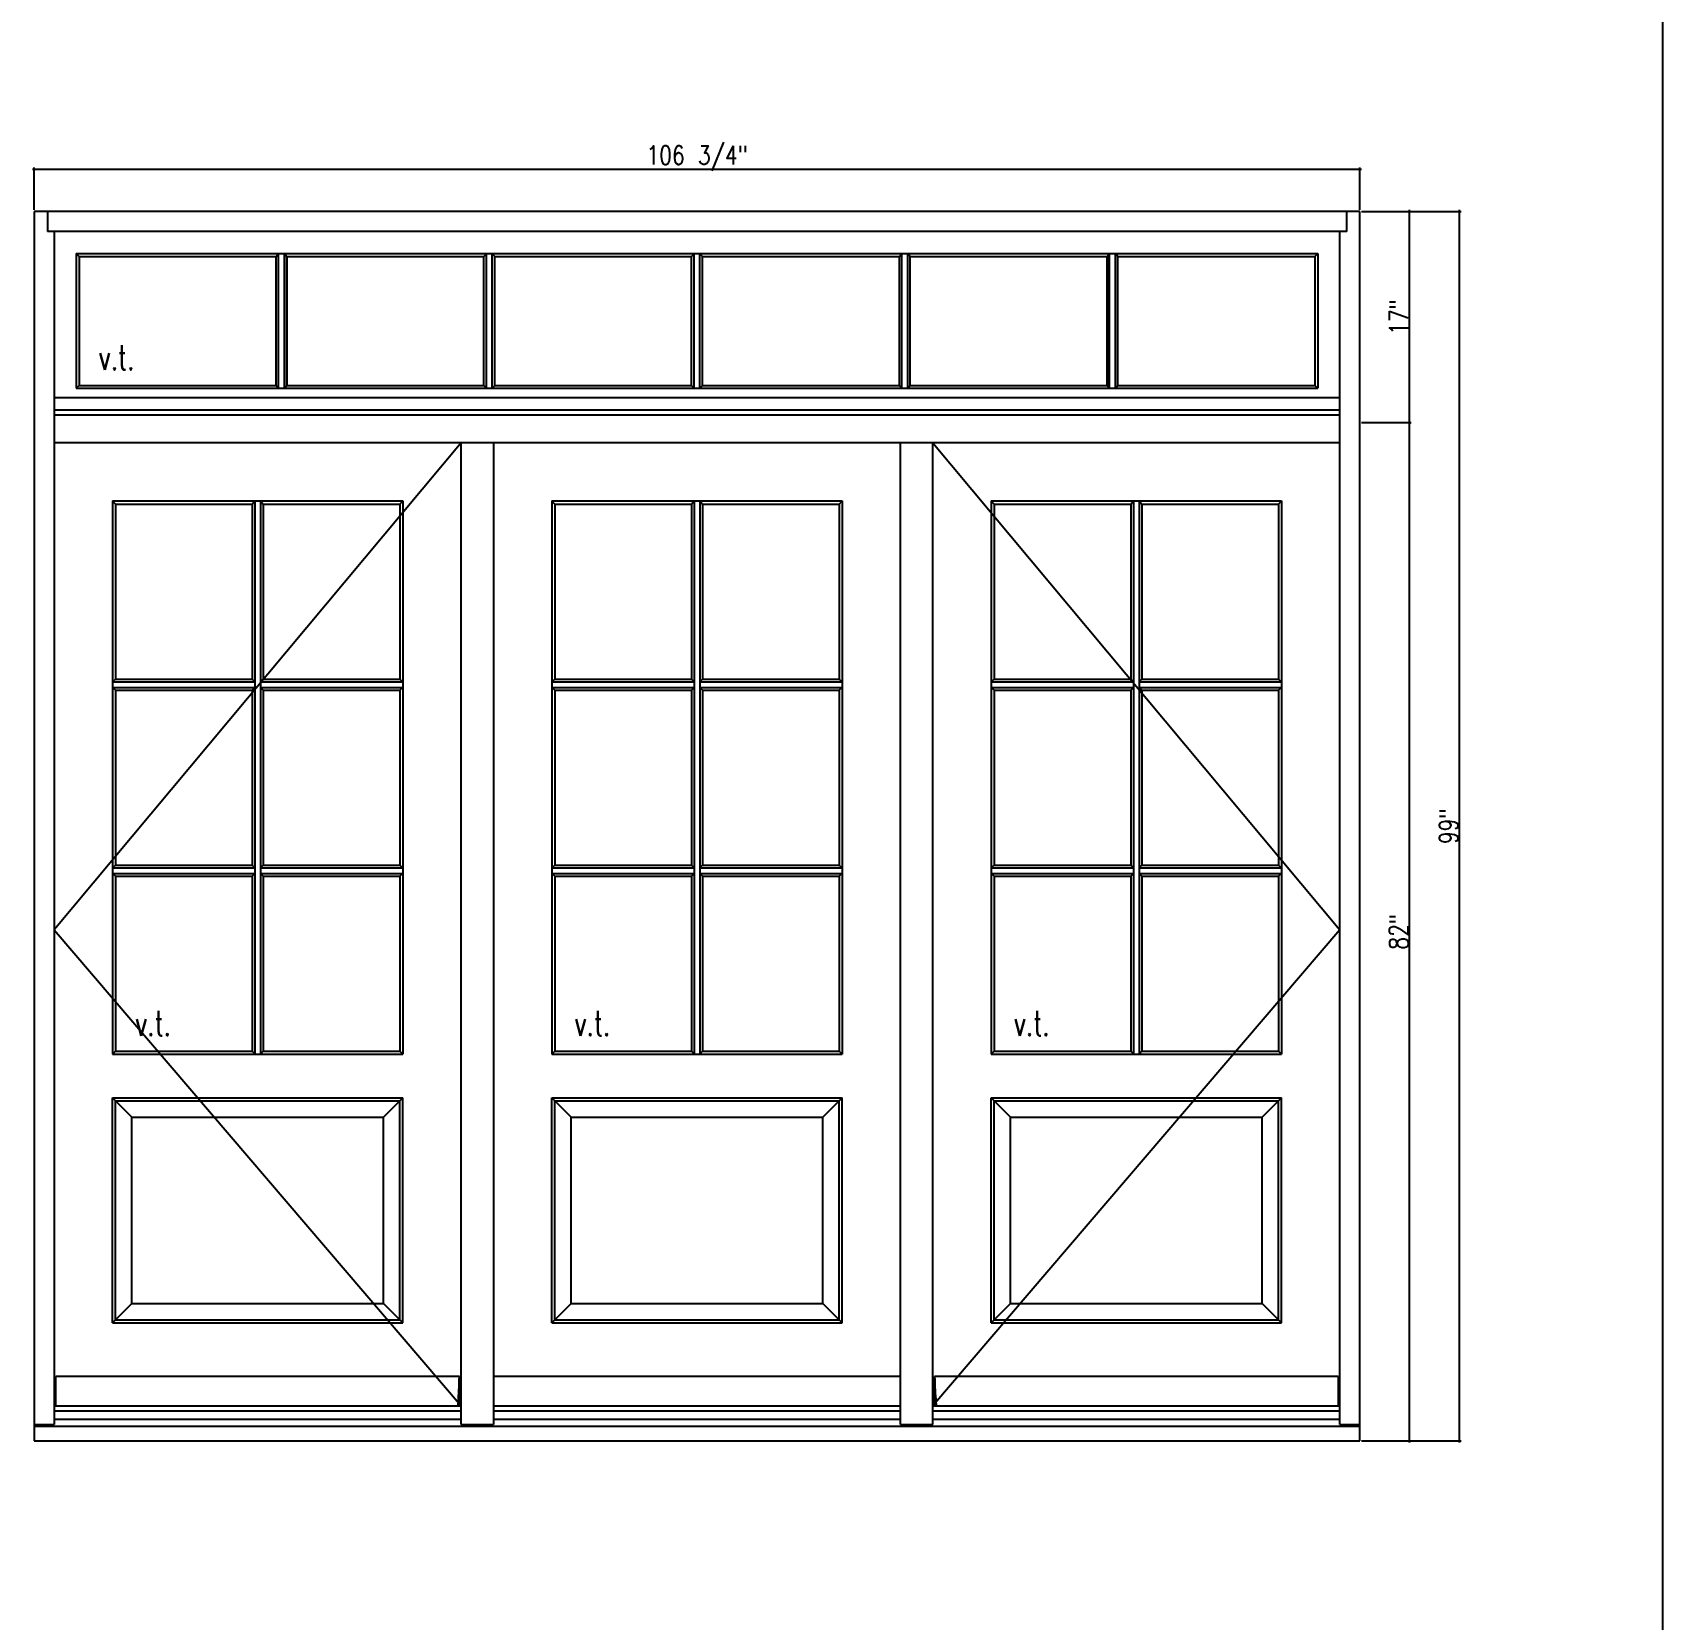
# Model space of a CAD drawing. Header units: inches. Extents: x 1985 to 11287, y 379 to 4336.
# Drawn here: x 9176.8 to 9308, y 3405.9 to 3533.7 of the extents above; entities that cross this region are included whole.
import ezdxf

# ---------------------------------------------------------------- set-up
doc = ezdxf.new("R2010")
doc.units = ezdxf.units.IN
doc.header["$MEASUREMENT"] = 0
doc.layers.get('0').update_dxf_attribs({"linetype": 'CONTINUOUS'})
doc.layers.get('Defpoints').update_dxf_attribs({"linetype": 'CONTINUOUS'})
for name, color, linetype in [('COTE1-1 99', 7, 'CONTINUOUS'), ('elevation 99', 7, 'CONTINUOUS'), ('opening side 99', 1, 'CONTINUOUS'), ('separation 99', 3, 'CONTINUOUS')]:
    doc.layers.add(name, color=color, linetype=linetype)
doc.styles.get("Standard").update_dxf_attribs({"font": 'txt.shx', "width": 0.8})
doc.dimstyles.new('Elevation', dxfattribs={"dimscale": 2, "dimtxt": 0.75, "dimasz": 0.0625, "dimexe": 0.0625, "dimexo": 0.0625, "dimgap": 0.0625, "dimtad": 1, "dimdec": 5, "dimzin": 0, "dimdsep": 46, "dimlunit": 5, "dimtxsty": 'Standard', "dimblk1": 'OBLIQUE', "dimblk2": 'OBLIQUE', "dimsah": 1, "dimcen": 2, "dimdle": 0.0625, "dimclrd": 1, "dimclre": 1, "dimadec": 1, "dimazin": 0, "dimtfac": 0.375, "dimtdec": 5, "dimtmove": 0, "dimatfit": 3, "dimldrblk": 'OBLIQUE', "dimfxl": 1, "dimfrac": 2, "dimtolj": 1, "dimtzin": 0, "dimarcsym": 0})

# ---------------------------------------------------------------- blocks, each defined once
blk = doc.blocks.new('_OBLIQUE')
at = {"color": 0, "linetype": 'ByBlock'}
blk.add_line((-0.5, -0.5), (0.5, 0.5), dxfattribs=at)
blk = doc.blocks.new('*D147')
at = {"layer": 'COTE1-1 99', "color": 1, "lineweight": -2, "transparency": 16777216}
for p, q in [((9176.77, 3522.7), (9283.77, 3522.7)), ((9176.89, 3519.42), (9176.89, 3522.83)), ((9283.64, 3519.42), (9283.64, 3522.83))]:
    blk.add_line(p, q, dxfattribs=at)
at = {"layer": 'Defpoints', "color": 0, "transparency": 16777216}
for p in [(9283.64, 3522.7), (9176.89, 3519.29), (9283.64, 3519.29)]:
    blk.add_point(p, dxfattribs=at)
at = {"layer": 'COTE1-1 99', "color": 1, "lineweight": -2, "transparency": 16777216, "xscale": 0.125, "yscale": 0.125, "zscale": 0.125, "rotation": 180}
blk.add_blockref('_OBLIQUE', (9176.89, 3522.7), dxfattribs=at)
at = {"layer": 'COTE1-1 99', "color": 1, "lineweight": -2, "transparency": 16777216, "xscale": 0.125, "yscale": 0.125, "zscale": 0.125}
blk.add_blockref('_OBLIQUE', (9283.64, 3522.7), dxfattribs=at)
at = {"layer": 'COTE1-1 99', "color": 0, "transparency": 16777216, "insert": (9230.27, 3523.58), "char_height": 1.5, "attachment_point": 5}
blk.add_mtext('\\A1;106 3/4"', dxfattribs=at)
blk = doc.blocks.new('*D148')
at = {"layer": 'COTE1-1 99', "color": 1, "lineweight": -2, "transparency": 16777216}
for p, q in [((9283.77, 3519.29), (9287.77, 3519.29)), ((9287.65, 3502.17), (9287.65, 3519.42)), ((9283.77, 3502.29), (9287.77, 3502.29))]:
    blk.add_line(p, q, dxfattribs=at)
at = {"layer": 'Defpoints', "color": 0, "transparency": 16777216}
for p in [(9283.64, 3519.29), (9287.65, 3519.29), (9283.64, 3502.29)]:
    blk.add_point(p, dxfattribs=at)
at = {"layer": 'COTE1-1 99', "color": 1, "lineweight": -2, "transparency": 16777216, "xscale": 0.125, "yscale": 0.125, "zscale": 0.125}
for p, rotation in [((9287.65, 3519.29), 90), ((9287.65, 3502.29), 270)]:
    blk.add_blockref('_OBLIQUE', p, dxfattribs=dict(at, rotation=rotation))
at = {"layer": 'COTE1-1 99', "color": 0, "transparency": 16777216, "insert": (9286.77, 3510.79), "char_height": 1.5, "attachment_point": 5, "rotation": 90}
blk.add_mtext('\\A1;17"', dxfattribs=at)
blk = doc.blocks.new('*D149')
at = {"layer": 'COTE1-1 99', "color": 1, "lineweight": -2, "transparency": 16777216}
for p, q in [((9283.77, 3502.29), (9287.77, 3502.29)), ((9287.65, 3420.17), (9287.65, 3502.42)), ((9283.77, 3420.29), (9287.77, 3420.29))]:
    blk.add_line(p, q, dxfattribs=at)
at = {"layer": 'Defpoints', "color": 0, "transparency": 16777216}
for p in [(9283.64, 3502.29), (9287.65, 3502.29), (9283.64, 3420.29)]:
    blk.add_point(p, dxfattribs=at)
at = {"layer": 'COTE1-1 99', "color": 1, "lineweight": -2, "transparency": 16777216, "xscale": 0.125, "yscale": 0.125, "zscale": 0.125}
for p, rotation in [((9287.65, 3502.29), 90), ((9287.65, 3420.29), 270)]:
    blk.add_blockref('_OBLIQUE', p, dxfattribs=dict(at, rotation=rotation))
at = {"layer": 'COTE1-1 99', "color": 0, "transparency": 16777216, "insert": (9286.77, 3461.29), "char_height": 1.5, "attachment_point": 5, "rotation": 90}
blk.add_mtext('\\A1;82"', dxfattribs=at)
blk = doc.blocks.new('*D150')
at = {"layer": 'COTE1-1 99', "color": 1, "lineweight": -2, "transparency": 16777216}
for p, q in [((9283.77, 3519.29), (9291.79, 3519.29)), ((9291.67, 3420.17), (9291.67, 3519.42)), ((9283.77, 3420.29), (9291.79, 3420.29))]:
    blk.add_line(p, q, dxfattribs=at)
at = {"layer": 'Defpoints', "color": 0, "transparency": 16777216}
for p in [(9283.64, 3519.29), (9291.67, 3519.29), (9283.64, 3420.29)]:
    blk.add_point(p, dxfattribs=at)
at = {"layer": 'COTE1-1 99', "color": 1, "lineweight": -2, "transparency": 16777216, "xscale": 0.125, "yscale": 0.125, "zscale": 0.125}
for p, rotation in [((9291.67, 3519.29), 90), ((9291.67, 3420.29), 270)]:
    blk.add_blockref('_OBLIQUE', p, dxfattribs=dict(at, rotation=rotation))
at = {"layer": 'COTE1-1 99', "color": 0, "transparency": 16777216, "insert": (9290.79, 3469.79), "char_height": 1.5, "attachment_point": 5, "rotation": 90}
blk.add_mtext('\\A1;99"', dxfattribs=at)

msp = doc.modelspace()

# ---------------------------------------------------------------- linework, layer by layer
at = {"layer": 'elevation 99'}
for p, q in [((9283.6425, 3519.293135), (9176.8925, 3519.293135)), ((9176.8925, 3519.293135), (9176.8925, 3420.293135)), ((9177.955, 3519.293135), (9177.955, 3517.668135)), ((9282.58, 3517.668135), (9282.58, 3519.293135)), ((9283.6425, 3420.293135), (9283.6425, 3519.293135)), ((9282.58, 3517.668135), (9177.955, 3517.668135)), ((9178.5175, 3517.668135), (9178.5175, 3502.918135)), ((9282.0175, 3502.918135), (9282.0175, 3517.668135)), ((9180.276195, 3515.909184), (9180.276195, 3505.052059)), ((9180.276195, 3515.909184), (9197.042258, 3515.909184)), ((9180.517267, 3515.668113), (9180.276195, 3515.909184)), ((9196.371458, 3515.668113), (9196.575658, 3515.909184)), ((9196.575658, 3505.052059), (9196.575658, 3515.909184)), ((9197.005387, 3515.909184), (9208.018913, 3515.909184)), ((9197.042258, 3505.052059), (9197.042258, 3515.909184)), ((9197.042258, 3515.909184), (9197.246458, 3515.668113)), ((9208.018913, 3515.909184), (9252.015887, 3515.909184)), ((9213.10075, 3515.668113), (9213.30495, 3515.909184)), ((9213.30495, 3505.052059), (9213.30495, 3515.909184)), ((9213.77155, 3515.909184), (9213.97575, 3515.668113)), ((9213.77155, 3505.052059), (9213.77155, 3515.909184)), ((9229.8299, 3515.668113), (9230.0341, 3515.909184)), ((9230.0341, 3505.052059), (9230.0341, 3515.909184)), ((9230.5007, 3505.052059), (9230.5007, 3515.909184)), ((9230.7049, 3515.668113), (9230.5007, 3515.909184)), ((9246.55905, 3515.668113), (9246.76325, 3515.909184)), ((9246.76325, 3505.052059), (9246.76325, 3515.909184)), ((9247.43405, 3515.668113), (9247.22985, 3515.909184)), ((9247.22985, 3505.052059), (9247.22985, 3515.909184)), ((9252.015887, 3515.909184), (9263.529413, 3515.909184)), ((9263.288341, 3515.668113), (9263.492541, 3515.909184)), ((9263.492541, 3505.052059), (9263.492541, 3515.909184)), ((9263.529413, 3515.909184), (9280.258604, 3515.909184)), ((9263.959141, 3505.052059), (9263.959141, 3515.909184)), ((9264.163341, 3515.668113), (9263.959141, 3515.909184)), ((9280.017533, 3515.668113), (9280.258604, 3515.909184)), ((9280.258604, 3515.909184), (9280.258604, 3505.052059)), ((9180.517267, 3515.668113), (9180.517267, 3505.29313)), ((9180.517267, 3515.668113), (9190.92365, 3515.668113)), ((9190.92365, 3515.668113), (9196.371458, 3515.668113)), ((9196.371458, 3505.29313), (9196.371458, 3515.668113)), ((9197.246458, 3505.29313), (9197.246458, 3515.668113)), ((9197.246458, 3515.668113), (9207.777841, 3515.668113)), ((9197.246458, 3515.668113), (9197.246458, 3505.29313)), ((9207.777841, 3515.668113), (9213.10075, 3515.668113)), ((9213.10075, 3505.29313), (9213.10075, 3515.668113)), ((9213.97575, 3515.668113), (9229.8299, 3515.668113)), ((9213.97575, 3505.29313), (9213.97575, 3515.668113)), ((9229.8299, 3505.29313), (9229.8299, 3515.668113)), ((9230.7049, 3505.29313), (9230.7049, 3515.668113)), ((9230.7049, 3515.668113), (9246.55905, 3515.668113)), ((9246.55905, 3505.29313), (9246.55905, 3515.668113)), ((9247.43405, 3515.668113), (9252.256958, 3515.668113)), ((9247.43405, 3505.29313), (9247.43405, 3515.668113)), ((9252.256958, 3515.668113), (9263.288341, 3515.668113)), ((9263.288341, 3505.29313), (9263.288341, 3515.668113)), ((9263.288341, 3515.668113), (9263.288341, 3505.29313)), ((9264.163341, 3505.29313), (9264.163341, 3515.668113)), ((9264.163341, 3515.668113), (9268.65285, 3515.668113)), ((9268.65285, 3515.668113), (9280.017533, 3515.668113)), ((9280.017533, 3515.668113), (9280.017533, 3505.29313)), ((9180.517267, 3505.29313), (9180.276195, 3505.052059)), ((9180.517267, 3505.29313), (9190.92365, 3505.29313)), ((9190.92365, 3505.29313), (9196.371458, 3505.29313)), ((9196.371458, 3505.29313), (9196.575658, 3505.052059)), ((9197.042258, 3505.052059), (9197.246458, 3505.29313)), ((9197.246458, 3505.29313), (9207.777841, 3505.29313)), ((9207.777841, 3505.29313), (9213.10075, 3505.29313)), ((9213.10075, 3505.29313), (9213.30495, 3505.052059)), ((9213.77155, 3505.052059), (9213.97575, 3505.29313)), ((9213.97575, 3505.29313), (9229.8299, 3505.29313)), ((9229.8299, 3505.29313), (9230.0341, 3505.052059)), ((9230.5007, 3505.052059), (9230.7049, 3505.29313)), ((9230.7049, 3505.29313), (9246.55905, 3505.29313)), ((9246.55905, 3505.29313), (9246.76325, 3505.052059)), ((9247.22985, 3505.052059), (9247.43405, 3505.29313)), ((9247.43405, 3505.29313), (9252.256958, 3505.29313)), ((9252.256958, 3505.29313), (9263.288341, 3505.29313)), ((9263.288341, 3505.29313), (9263.492541, 3505.052059)), ((9263.959141, 3505.052059), (9264.163341, 3505.29313)), ((9264.163341, 3505.29313), (9268.65285, 3505.29313)), ((9268.65285, 3505.29313), (9280.017533, 3505.29313)), ((9280.017533, 3505.29313), (9280.258604, 3505.052059)), ((9282.0175, 3504.293135), (9178.5175, 3504.293135)), ((9180.276195, 3505.052059), (9197.042258, 3505.052059)), ((9263.2675, 3504.293135), (9194.5175, 3504.293135)), ((9197.005387, 3505.052059), (9208.018913, 3505.052059)), ((9208.018913, 3505.052059), (9252.015887, 3505.052059)), ((9249.2675, 3504.293135), (9211.2675, 3504.293135)), ((9252.015887, 3505.052059), (9263.529413, 3505.052059)), ((9263.529413, 3505.052059), (9280.258604, 3505.052059)), ((9176.8925, 3503.293135), (9176.8925, 3420.293135)), ((9178.5175, 3503.293135), (9178.5175, 3502.918135)), ((9282.0175, 3503.293135), (9178.5175, 3503.293135)), ((9178.5175, 3502.918135), (9178.5175, 3500.668135)), ((9178.5175, 3502.918135), (9282.0175, 3502.918135)), ((9263.2675, 3503.293135), (9194.5175, 3503.293135)), ((9249.2675, 3503.293135), (9211.2675, 3503.293135)), ((9249.2675, 3503.293135), (9211.2675, 3503.293135)), ((9249.2675, 3503.293135), (9211.2675, 3503.293135)), ((9282.0175, 3502.918135), (9282.0175, 3503.293135)), ((9282.0175, 3500.668135), (9282.0175, 3502.918135)), ((9283.6425, 3420.293135), (9283.6425, 3502.293135)), ((9178.5175, 3500.668135), (9178.5175, 3421.62126)), ((9178.5175, 3500.668135), (9178.5175, 3421.62126)), ((9211.2675, 3500.668135), (9178.5175, 3500.668135)), ((9211.2675, 3500.668135), (9178.5175, 3500.668135)), ((9211.2675, 3500.668135), (9178.5175, 3500.668135)), ((9213.8925, 3500.668135), (9211.2675, 3500.668135)), ((9211.2675, 3421.62126), (9211.2675, 3500.668135)), ((9246.6425, 3500.668135), (9213.8925, 3500.668135)), ((9213.8925, 3500.668135), (9213.8925, 3421.62126)), ((9246.6425, 3500.668135), (9213.8925, 3500.668135)), ((9246.6425, 3500.668135), (9213.8925, 3500.668135)), ((9249.2675, 3500.668135), (9246.6425, 3500.668135)), ((9246.6425, 3421.62126), (9246.6425, 3500.668135)), ((9282.0175, 3500.668135), (9249.2675, 3500.668135)), ((9249.2675, 3421.62126), (9249.2675, 3500.668135)), ((9282.0175, 3500.668135), (9249.2675, 3500.668135)), ((9282.0175, 3500.668135), (9249.2675, 3500.668135)), ((9282.0175, 3421.62126), (9282.0175, 3500.668135)), ((9282.0175, 3421.62126), (9282.0175, 3500.668135)), ((9183.213913, 3495.998458), (9183.213913, 3451.431464)), ((9183.213913, 3495.998458), (9206.571086, 3495.998458)), ((9183.454985, 3495.730586), (9183.213913, 3495.998458)), ((9183.454985, 3495.730586), (9183.454985, 3481.627086)), ((9183.454985, 3495.730586), (9194.455, 3495.730586)), ((9194.455, 3495.730586), (9194.6592, 3495.998458)), ((9194.455, 3495.730586), (9194.455, 3481.627086)), ((9194.6592, 3495.998458), (9194.6592, 3451.431464)), ((9195.1258, 3495.998458), (9195.1258, 3451.431464)), ((9195.1258, 3495.998458), (9195.33, 3495.730586)), ((9195.33, 3495.730586), (9195.33, 3481.627086)), ((9195.33, 3495.730586), (9206.330015, 3495.730586)), ((9206.330015, 3495.730586), (9206.571086, 3495.998458)), ((9206.330015, 3495.730586), (9206.330015, 3481.627086)), ((9206.571086, 3495.998458), (9206.571086, 3451.431464)), ((9218.588913, 3495.998458), (9218.588913, 3451.431464)), ((9218.588913, 3495.998458), (9241.946086, 3495.998458)), ((9218.829985, 3495.730586), (9218.588913, 3495.998458)), ((9218.829985, 3495.730586), (9218.829985, 3481.627086)), ((9218.829985, 3495.730586), (9229.83, 3495.730586)), ((9229.83, 3495.730586), (9230.0342, 3495.998458)), ((9229.83, 3495.730586), (9229.83, 3481.627086)), ((9230.0342, 3495.998458), (9230.0342, 3451.431464)), ((9230.5008, 3495.998458), (9230.5008, 3451.431464)), ((9230.5008, 3495.998458), (9230.705, 3495.730586)), ((9230.705, 3495.730586), (9230.705, 3481.627086)), ((9230.705, 3495.730586), (9241.705015, 3495.730586)), ((9241.705015, 3495.730586), (9241.946086, 3495.998458)), ((9241.705015, 3495.730586), (9241.705015, 3481.627086)), ((9241.946086, 3495.998458), (9241.946086, 3451.431464)), ((9253.963913, 3495.998458), (9253.963913, 3451.431464)), ((9253.963913, 3495.998458), (9277.321086, 3495.998458)), ((9254.204985, 3495.730586), (9253.963913, 3495.998458)), ((9254.204985, 3495.730586), (9254.204985, 3481.627086)), ((9254.204985, 3495.730586), (9265.205, 3495.730586)), ((9265.205, 3495.730586), (9265.4092, 3495.998458)), ((9265.205, 3495.730586), (9265.205, 3481.627086)), ((9265.4092, 3495.998458), (9265.4092, 3451.431464)), ((9265.8758, 3495.998458), (9265.8758, 3451.431464)), ((9265.8758, 3495.998458), (9266.08, 3495.730586)), ((9266.08, 3495.730586), (9266.08, 3481.627086)), ((9266.08, 3495.730586), (9277.080015, 3495.730586)), ((9277.080015, 3495.730586), (9277.321086, 3495.998458)), ((9277.080015, 3495.730586), (9277.080015, 3481.627086)), ((9277.321086, 3495.998458), (9277.321086, 3451.431464)), ((9183.454985, 3481.627086), (9183.213913, 3481.422886)), ((9183.454985, 3481.627086), (9194.455, 3481.627086)), ((9194.455, 3481.627086), (9194.6592, 3481.422886)), ((9195.33, 3481.627086), (9195.1258, 3481.422886)), ((9195.33, 3481.627086), (9206.330015, 3481.627086)), ((9206.330015, 3481.627086), (9206.571086, 3481.422886)), ((9218.829985, 3481.627086), (9218.588913, 3481.422886)), ((9218.829985, 3481.627086), (9229.83, 3481.627086)), ((9229.83, 3481.627086), (9230.0342, 3481.422886)), ((9230.705, 3481.627086), (9230.5008, 3481.422886)), ((9230.705, 3481.627086), (9241.705015, 3481.627086)), ((9241.705015, 3481.627086), (9241.946086, 3481.422886)), ((9254.204985, 3481.627086), (9253.963913, 3481.422886)), ((9254.204985, 3481.627086), (9265.205, 3481.627086)), ((9265.205, 3481.627086), (9265.4092, 3481.422886)), ((9266.08, 3481.627086), (9265.8758, 3481.422886)), ((9266.08, 3481.627086), (9277.080015, 3481.627086)), ((9277.080015, 3481.627086), (9277.321086, 3481.422886)), ((9183.213913, 3481.422886), (9194.6592, 3481.422886)), ((9183.213913, 3480.956286), (9194.6592, 3480.956286)), ((9183.454985, 3480.752086), (9183.213913, 3480.956286)), ((9183.454985, 3480.752086), (9194.455, 3480.752086)), ((9183.454985, 3480.752086), (9183.454985, 3466.648586)), ((9194.455, 3480.752086), (9194.6592, 3480.956286)), ((9194.455, 3480.752086), (9194.455, 3466.648586)), ((9195.1258, 3481.422886), (9206.571086, 3481.422886)), ((9195.33, 3480.752086), (9195.1258, 3480.956286)), ((9195.1258, 3480.956286), (9206.571086, 3480.956286)), ((9195.33, 3480.752086), (9206.330015, 3480.752086)), ((9195.33, 3480.752086), (9195.33, 3466.648586)), ((9206.330015, 3480.752086), (9206.571086, 3480.956286)), ((9206.330015, 3480.752086), (9206.330015, 3466.648586)), ((9218.588913, 3481.422886), (9230.0342, 3481.422886)), ((9218.588913, 3480.956286), (9230.0342, 3480.956286)), ((9218.829985, 3480.752086), (9218.588913, 3480.956286)), ((9218.829985, 3480.752086), (9229.83, 3480.752086)), ((9218.829985, 3480.752086), (9218.829985, 3466.648586)), ((9229.83, 3480.752086), (9230.0342, 3480.956286)), ((9229.83, 3480.752086), (9229.83, 3466.648586)), ((9230.5008, 3481.422886), (9241.946086, 3481.422886)), ((9230.705, 3480.752086), (9230.5008, 3480.956286)), ((9230.5008, 3480.956286), (9241.946086, 3480.956286)), ((9230.705, 3480.752086), (9241.705015, 3480.752086)), ((9230.705, 3480.752086), (9230.705, 3466.648586)), ((9241.705015, 3480.752086), (9241.946086, 3480.956286)), ((9241.705015, 3480.752086), (9241.705015, 3466.648586)), ((9253.963913, 3481.422886), (9265.4092, 3481.422886)), ((9253.963913, 3480.956286), (9265.4092, 3480.956286)), ((9254.204985, 3480.752086), (9253.963913, 3480.956286)), ((9254.204985, 3480.752086), (9265.205, 3480.752086)), ((9254.204985, 3480.752086), (9254.204985, 3466.648586)), ((9265.205, 3480.752086), (9265.4092, 3480.956286)), ((9265.205, 3480.752086), (9265.205, 3466.648586)), ((9265.8758, 3481.422886), (9277.321086, 3481.422886)), ((9266.08, 3480.752086), (9265.8758, 3480.956286)), ((9265.8758, 3480.956286), (9277.321086, 3480.956286)), ((9266.08, 3480.752086), (9277.080015, 3480.752086)), ((9266.08, 3480.752086), (9266.08, 3466.648586)), ((9277.080015, 3480.752086), (9277.321086, 3480.956286)), ((9277.080015, 3480.752086), (9277.080015, 3466.648586)), ((9183.454985, 3466.648586), (9183.213913, 3466.444386)), ((9183.213913, 3466.444386), (9194.6592, 3466.444386)), ((9183.213913, 3465.982235), (9194.6592, 3465.982235)), ((9183.454985, 3466.648586), (9194.455, 3466.648586)), ((9195.1258, 3466.444386), (9206.571086, 3466.444386)), ((9195.1258, 3465.982235), (9206.571086, 3465.982235)), ((9195.33, 3466.648586), (9206.330015, 3466.648586)), ((9206.330015, 3466.648586), (9206.571086, 3466.444386)), ((9206.330015, 3465.778035), (9206.571086, 3465.982235)), ((9218.829985, 3466.648586), (9218.588913, 3466.444386)), ((9218.588913, 3466.444386), (9230.0342, 3466.444386)), ((9218.588913, 3465.982235), (9230.0342, 3465.982235)), ((9218.829985, 3466.648586), (9229.83, 3466.648586)), ((9230.5008, 3466.444386), (9241.946086, 3466.444386)), ((9230.5008, 3465.982235), (9241.946086, 3465.982235)), ((9230.705, 3466.648586), (9241.705015, 3466.648586)), ((9241.705015, 3466.648586), (9241.946086, 3466.444386)), ((9241.705015, 3465.778035), (9241.946086, 3465.982235)), ((9254.204985, 3466.648586), (9253.963913, 3466.444386)), ((9253.963913, 3466.444386), (9265.4092, 3466.444386)), ((9253.963913, 3465.982235), (9265.4092, 3465.982235)), ((9254.204985, 3466.648586), (9265.205, 3466.648586)), ((9265.8758, 3466.444386), (9277.321086, 3466.444386)), ((9265.8758, 3465.982235), (9277.321086, 3465.982235)), ((9266.08, 3466.648586), (9277.080015, 3466.648586)), ((9277.080015, 3466.648586), (9277.321086, 3466.444386)), ((9277.080015, 3465.778035), (9277.321086, 3465.982235)), ((9183.454985, 3465.778035), (9194.455, 3465.778035)), ((9183.454985, 3465.778035), (9183.454985, 3451.672535)), ((9194.455, 3465.778035), (9194.455, 3451.672535)), ((9195.33, 3465.778035), (9195.33, 3451.672535)), ((9195.33, 3465.778035), (9206.330015, 3465.778035)), ((9206.330015, 3465.778035), (9206.330015, 3451.672535)), ((9218.829985, 3465.778035), (9229.83, 3465.778035)), ((9218.829985, 3465.778035), (9218.829985, 3451.672535)), ((9229.83, 3465.778035), (9229.83, 3451.672535)), ((9230.705, 3465.778035), (9230.705, 3451.672535)), ((9230.705, 3465.778035), (9241.705015, 3465.778035)), ((9241.705015, 3465.778035), (9241.705015, 3451.672535)), ((9254.204985, 3465.778035), (9265.205, 3465.778035)), ((9254.204985, 3465.778035), (9254.204985, 3451.672535)), ((9265.205, 3465.778035), (9265.205, 3451.672535)), ((9266.08, 3465.778035), (9266.08, 3451.672535)), ((9266.08, 3465.778035), (9277.080015, 3465.778035)), ((9277.080015, 3465.778035), (9277.080015, 3451.672535)), ((9183.213913, 3451.431464), (9183.454985, 3451.672535)), ((9183.213913, 3451.431464), (9206.571086, 3451.431464)), ((9183.454985, 3451.672535), (9194.455, 3451.672535)), ((9194.455, 3451.672535), (9194.6592, 3451.431464)), ((9195.33, 3451.672535), (9195.1258, 3451.431464)), ((9195.33, 3451.672535), (9206.330015, 3451.672535)), ((9206.571086, 3451.431464), (9206.330015, 3451.672535)), ((9218.588913, 3451.431464), (9218.829985, 3451.672535)), ((9218.588913, 3451.431464), (9241.946086, 3451.431464)), ((9218.829985, 3451.672535), (9229.83, 3451.672535)), ((9229.83, 3451.672535), (9230.0342, 3451.431464)), ((9230.705, 3451.672535), (9230.5008, 3451.431464)), ((9230.705, 3451.672535), (9241.705015, 3451.672535)), ((9241.946086, 3451.431464), (9241.705015, 3451.672535)), ((9253.963913, 3451.431464), (9254.204985, 3451.672535)), ((9253.963913, 3451.431464), (9277.321086, 3451.431464)), ((9254.204985, 3451.672535), (9265.205, 3451.672535)), ((9265.205, 3451.672535), (9265.4092, 3451.431464)), ((9266.08, 3451.672535), (9265.8758, 3451.431464)), ((9266.08, 3451.672535), (9277.080015, 3451.672535)), ((9277.321086, 3451.431464), (9277.080015, 3451.672535)), ((9184.767426, 3446.359985), (9183.213854, 3447.913606)), ((9183.213854, 3429.802024), (9183.213854, 3447.913606)), ((9183.213854, 3447.913606), (9206.57113, 3447.913606)), ((9183.454926, 3430.043096), (9183.454926, 3447.672485)), ((9183.454926, 3447.672485), (9206.330059, 3447.672485)), ((9206.57113, 3447.913606), (9205.017559, 3446.359985)), ((9206.330059, 3430.043096), (9206.330059, 3447.672485)), ((9206.57113, 3429.802024), (9206.57113, 3447.913606)), ((9218.588854, 3447.913606), (9241.94613, 3447.913606)), ((9218.588854, 3429.802024), (9218.588854, 3447.913606)), ((9220.142426, 3446.359985), (9218.588854, 3447.913606)), ((9218.829926, 3447.672485), (9241.705059, 3447.672485)), ((9218.829926, 3430.043096), (9218.829926, 3447.672485)), ((9241.94613, 3447.913606), (9240.392559, 3446.359985)), ((9241.705059, 3430.043096), (9241.705059, 3447.672485)), ((9241.94613, 3429.802024), (9241.94613, 3447.913606)), ((9255.517426, 3446.359985), (9253.963854, 3447.913606)), ((9253.963854, 3429.802024), (9253.963854, 3447.913606)), ((9253.963854, 3447.913606), (9277.32113, 3447.913606)), ((9254.204926, 3430.043096), (9254.204926, 3447.672485)), ((9254.204926, 3447.672485), (9277.080059, 3447.672485)), ((9277.32113, 3447.913606), (9275.767559, 3446.359985)), ((9277.080059, 3430.043096), (9277.080059, 3447.672485)), ((9277.32113, 3429.802024), (9277.32113, 3447.913606)), ((9184.767426, 3431.355596), (9184.767426, 3446.359985)), ((9184.767426, 3446.359985), (9205.017559, 3446.359985)), ((9205.017559, 3431.355596), (9205.017559, 3446.359985)), ((9220.142426, 3446.359985), (9240.392559, 3446.359985)), ((9220.142426, 3431.355596), (9220.142426, 3446.359985)), ((9240.392559, 3431.355596), (9240.392559, 3446.359985)), ((9255.517426, 3431.355596), (9255.517426, 3446.359985)), ((9255.517426, 3446.359985), (9275.767559, 3446.359985)), ((9275.767559, 3431.355596), (9275.767559, 3446.359985)), ((9183.213854, 3429.802024), (9184.767426, 3431.355596)), ((9184.767426, 3431.355596), (9205.017559, 3431.355596)), ((9206.57113, 3429.802024), (9205.017559, 3431.355596)), ((9218.588854, 3429.802024), (9220.142426, 3431.355596)), ((9220.142426, 3431.355596), (9240.392559, 3431.355596)), ((9241.94613, 3429.802024), (9240.392559, 3431.355596)), ((9253.963854, 3429.802024), (9255.517426, 3431.355596)), ((9255.517426, 3431.355596), (9275.767559, 3431.355596)), ((9277.32113, 3429.802024), (9275.767559, 3431.355596)), ((9183.213854, 3429.802024), (9206.57113, 3429.802024)), ((9183.454926, 3430.043096), (9206.330059, 3430.043096)), ((9218.588854, 3429.802024), (9241.94613, 3429.802024)), ((9218.829926, 3430.043096), (9241.705059, 3430.043096)), ((9253.963854, 3429.802024), (9277.32113, 3429.802024)), ((9254.204926, 3430.043096), (9277.080059, 3430.043096)), ((9211.1425, 3425.48063), (9178.6425, 3425.48063)), ((9178.6425, 3423.10563), (9178.6425, 3425.48063)), ((9211.1425, 3425.48063), (9178.6425, 3425.48063)), ((9178.6425, 3423.10563), (9178.6425, 3425.48063)), ((9211.1425, 3423.10563), (9211.1425, 3425.48063)), ((9211.1425, 3423.10563), (9211.1425, 3425.48063)), ((9246.6425, 3425.48063), (9213.8925, 3425.48063)), ((9246.5175, 3425.48063), (9214.0175, 3425.48063)), ((9249.3925, 3423.10563), (9249.3925, 3425.48063)), ((9249.3925, 3423.10563), (9249.3925, 3425.48063)), ((9281.8925, 3425.48063), (9249.3925, 3425.48063)), ((9249.3925, 3423.10563), (9249.3925, 3425.48063)), ((9249.3925, 3423.10563), (9249.3925, 3425.48063)), ((9281.8925, 3425.48063), (9249.3925, 3425.48063)), ((9178.5175, 3423.10563), (9211.2675, 3423.10563)), ((9178.5175, 3423.10563), (9211.2675, 3423.10563)), ((9178.5175, 3422.714011), (9211.2675, 3422.714011)), ((9178.5175, 3422.714011), (9211.2675, 3422.714011)), ((9211.0175, 3423.29313), (9211.0175, 3423.10563)), ((9211.0175, 3423.29313), (9211.0175, 3423.10563)), ((9211.055743, 3423.10563), (9211.065168, 3423.23063)), ((9211.055743, 3423.10563), (9211.065168, 3423.23063)), ((9211.065168, 3423.23063), (9211.075796, 3423.10563)), ((9211.065168, 3423.23063), (9211.075796, 3423.10563)), ((9213.8925, 3423.10563), (9246.6425, 3423.10563)), ((9213.8925, 3423.10563), (9246.6425, 3423.10563)), ((9213.8925, 3422.714011), (9246.6425, 3422.714011)), ((9213.8925, 3422.714011), (9246.6425, 3422.714011)), ((9249.2675, 3423.10563), (9282.0175, 3423.10563)), ((9249.2675, 3423.10563), (9282.0175, 3423.10563)), ((9249.2675, 3422.714011), (9282.0175, 3422.714011)), ((9249.2675, 3422.714011), (9282.0175, 3422.714011)), ((9249.469831, 3423.23063), (9249.459204, 3423.10563)), ((9249.469831, 3423.23063), (9249.459204, 3423.10563)), ((9249.479257, 3423.10563), (9249.469831, 3423.23063)), ((9249.479257, 3423.10563), (9249.469831, 3423.23063)), ((9249.5175, 3423.29313), (9249.5175, 3423.10563)), ((9249.5175, 3423.29313), (9249.5175, 3423.10563)), ((9176.8925, 3421.62126), (9178.5175, 3421.62126)), ((9176.8925, 3421.62126), (9178.5175, 3421.62126)), ((9176.8925, 3421.480635), (9213.8925, 3421.480635)), ((9176.8925, 3421.480635), (9213.8925, 3421.480635)), ((9178.5175, 3422.04313), (9211.2675, 3422.04313)), ((9211.2675, 3421.62126), (9213.8925, 3421.62126)), ((9211.2675, 3421.62126), (9213.8925, 3421.62126)), ((9211.2675, 3421.62126), (9213.8925, 3421.62126)), ((9211.2675, 3421.62126), (9213.8925, 3421.62126)), ((9211.2675, 3421.480635), (9249.2675, 3421.480635)), ((9211.2675, 3421.480635), (9249.2675, 3421.480635)), ((9213.8925, 3422.04313), (9246.6425, 3422.04313)), ((9246.6425, 3421.62126), (9249.2675, 3421.62126)), ((9246.6425, 3421.62126), (9249.2675, 3421.62126)), ((9246.6425, 3421.62126), (9249.2675, 3421.62126)), ((9246.6425, 3421.62126), (9249.2675, 3421.62126)), ((9246.6425, 3421.480635), (9283.6425, 3421.480635)), ((9246.6425, 3421.480635), (9283.6425, 3421.480635)), ((9249.2675, 3422.04313), (9282.0175, 3422.04313)), ((9282.0175, 3421.62126), (9283.6425, 3421.62126)), ((9282.0175, 3421.62126), (9283.6425, 3421.62126)), ((9176.8925, 3420.293135), (9204.7675, 3420.293135)), ((9176.8925, 3420.293135), (9211.2675, 3420.293135)), ((9176.8925, 3420.293135), (9213.8925, 3420.293135)), ((9176.8925, 3420.293135), (9204.7675, 3420.293135)), ((9176.8925, 3420.293135), (9211.2675, 3420.293135)), ((9176.8925, 3420.293135), (9213.8925, 3420.293135)), ((9211.2675, 3420.293135), (9249.2675, 3420.293135)), ((9211.2675, 3420.293135), (9246.6425, 3420.293135)), ((9211.2675, 3420.293135), (9240.1425, 3420.293135)), ((9211.2675, 3420.293135), (9249.2675, 3420.293135)), ((9211.2675, 3420.293135), (9246.6425, 3420.293135)), ((9211.2675, 3420.293135), (9240.1425, 3420.293135)), ((9246.6425, 3420.293135), (9283.6425, 3420.293135)), ((9246.6425, 3420.293135), (9282.0175, 3420.293135)), ((9246.6425, 3420.293135), (9275.5175, 3420.293135)), ((9246.6425, 3420.293135), (9283.6425, 3420.293135)), ((9246.6425, 3420.293135), (9282.0175, 3420.293135)), ((9246.6425, 3420.293135), (9275.5175, 3420.293135))]:
    msp.add_line(p, q, dxfattribs=at)
at = {"layer": 'elevation 99', "color": 7}
for p, q in [((9183.454985, 3465.778035), (9183.213913, 3465.982235)), ((9194.455, 3466.648586), (9194.6592, 3466.444386)), ((9194.455, 3465.778035), (9194.6592, 3465.982235)), ((9195.33, 3466.648586), (9195.1258, 3466.444386)), ((9195.33, 3465.778035), (9195.1258, 3465.982235)), ((9218.829985, 3465.778035), (9218.588913, 3465.982235)), ((9229.83, 3466.648586), (9230.0342, 3466.444386)), ((9229.83, 3465.778035), (9230.0342, 3465.982235)), ((9230.705, 3466.648586), (9230.5008, 3466.444386)), ((9230.705, 3465.778035), (9230.5008, 3465.982235)), ((9254.204985, 3465.778035), (9253.963913, 3465.982235)), ((9265.205, 3466.648586), (9265.4092, 3466.444386)), ((9265.205, 3465.778035), (9265.4092, 3465.982235)), ((9266.08, 3466.648586), (9265.8758, 3466.444386)), ((9266.08, 3465.778035), (9265.8758, 3465.982235)), ((9281.8925, 3425.48063), (9281.8925, 3423.10563)), ((9281.8925, 3425.48063), (9281.8925, 3423.10563))]:
    msp.add_line(p, q, dxfattribs=at)
at = {"layer": 'elevation 99'}
for centre, radius, start, end in [((9192.977037, 3425.215871), 18.140881, 354.32963932, 0.35560171), ((9192.977037, 3425.215871), 18.140881, 354.32963932, 0.35560171), ((9211.529047, 3425.339174), 0.411617, 159.90001428, 181.49147604), ((9211.529047, 3425.339174), 0.411617, 159.90001428, 181.49147604), ((9249.005953, 3425.339174), 0.411617, 358.50852396, 20.09998572), ((9249.005953, 3425.339174), 0.411617, 358.50852396, 20.09998572), ((9267.557962, 3425.215871), 18.140881, 179.64439829, 185.67036068), ((9267.557962, 3425.215871), 18.140881, 179.64439829, 185.67036068), ((9213.675032, 3423.121218), 2.663087, 173.48326078, 176.29878354), ((9213.675032, 3423.121218), 2.663087, 173.48326078, 176.29878354), ((9246.859967, 3423.121218), 2.663087, 3.70121646, 6.51673922), ((9246.859967, 3423.121218), 2.663087, 3.70121646, 6.51673922)]:
    msp.add_arc(centre, radius, start, end, dxfattribs=at)
at = {"layer": 'opening side 99', "color": 1}
for p, q in [((9211.2675, 3500.668135), (9178.5175, 3461.457198)), ((9249.2675, 3500.668135), (9282.0175, 3461.457198)), ((9178.5175, 3461.457198), (9211.2675, 3423.10563)), ((9282.0175, 3461.457198), (9249.2675, 3423.10563))]:
    msp.add_line(p, q, dxfattribs=at)
at = {"layer": 'separation 99'}
msp.add_line((9308.000556, 3764.575732), (9308.000556, 3276.128059), dxfattribs=at)

# ---------------------------------------------------------------- texts
at = {"layer": 'elevation 99', "width": 0.7}
for p in [(9182.097201, 3506.538394), (9185.034919, 3452.917798), (9220.409919, 3452.917798), (9255.78486, 3452.917798)]:
    msp.add_text('v.t.', height=2, dxfattribs=at).set_placement(p)

# ---------------------------------------------------------------- dimensions: what is measured, and where the dimension line sits
at = {"layer": 'COTE1-1 99'}
dim = msp.add_linear_dim(base=(9283.6425, 3522.700812), p1=(9176.8925, 3519.293135), p2=(9283.6425, 3519.293135), dimstyle='Elevation', override={"dimtxt": 0.75, "dimdec": 5, "dimlunit": 5, "dimpost": '"'}, dxfattribs=at)
dim.commit()
dim.dimension.update_dxf_attribs({"geometry": '*D147', "text_midpoint": (9230.2675, 3523.575812)})
for base, p1, p2, override, picture, middle in [((9287.646053, 3519.293135), (9283.6425, 3502.293135), (9283.6425, 3519.293135), {"dimtxt": 0.75, "dimdec": 5, "dimlunit": 5, "dimpost": '"'}, '*D148', (9286.771053, 3510.793135)), ((9291.666659, 3519.293135), (9283.6425, 3420.293135), (9283.6425, 3519.293135), {"dimpost": '"'}, '*D150', (9290.791659, 3469.793135)), ((9287.646053, 3502.293135), (9283.6425, 3420.293135), (9283.6425, 3502.293135), {"dimtxt": 0.75, "dimdec": 5, "dimlunit": 5, "dimpost": '"'}, '*D149', (9286.771053, 3461.293135))]:
    dim = msp.add_linear_dim(base=base, p1=p1, p2=p2, angle=90, dimstyle='Elevation', override=override, dxfattribs=at)
    dim.commit()
    dim.dimension.update_dxf_attribs({"geometry": picture, "text_midpoint": middle})

doc.saveas('drawing.dxf')
